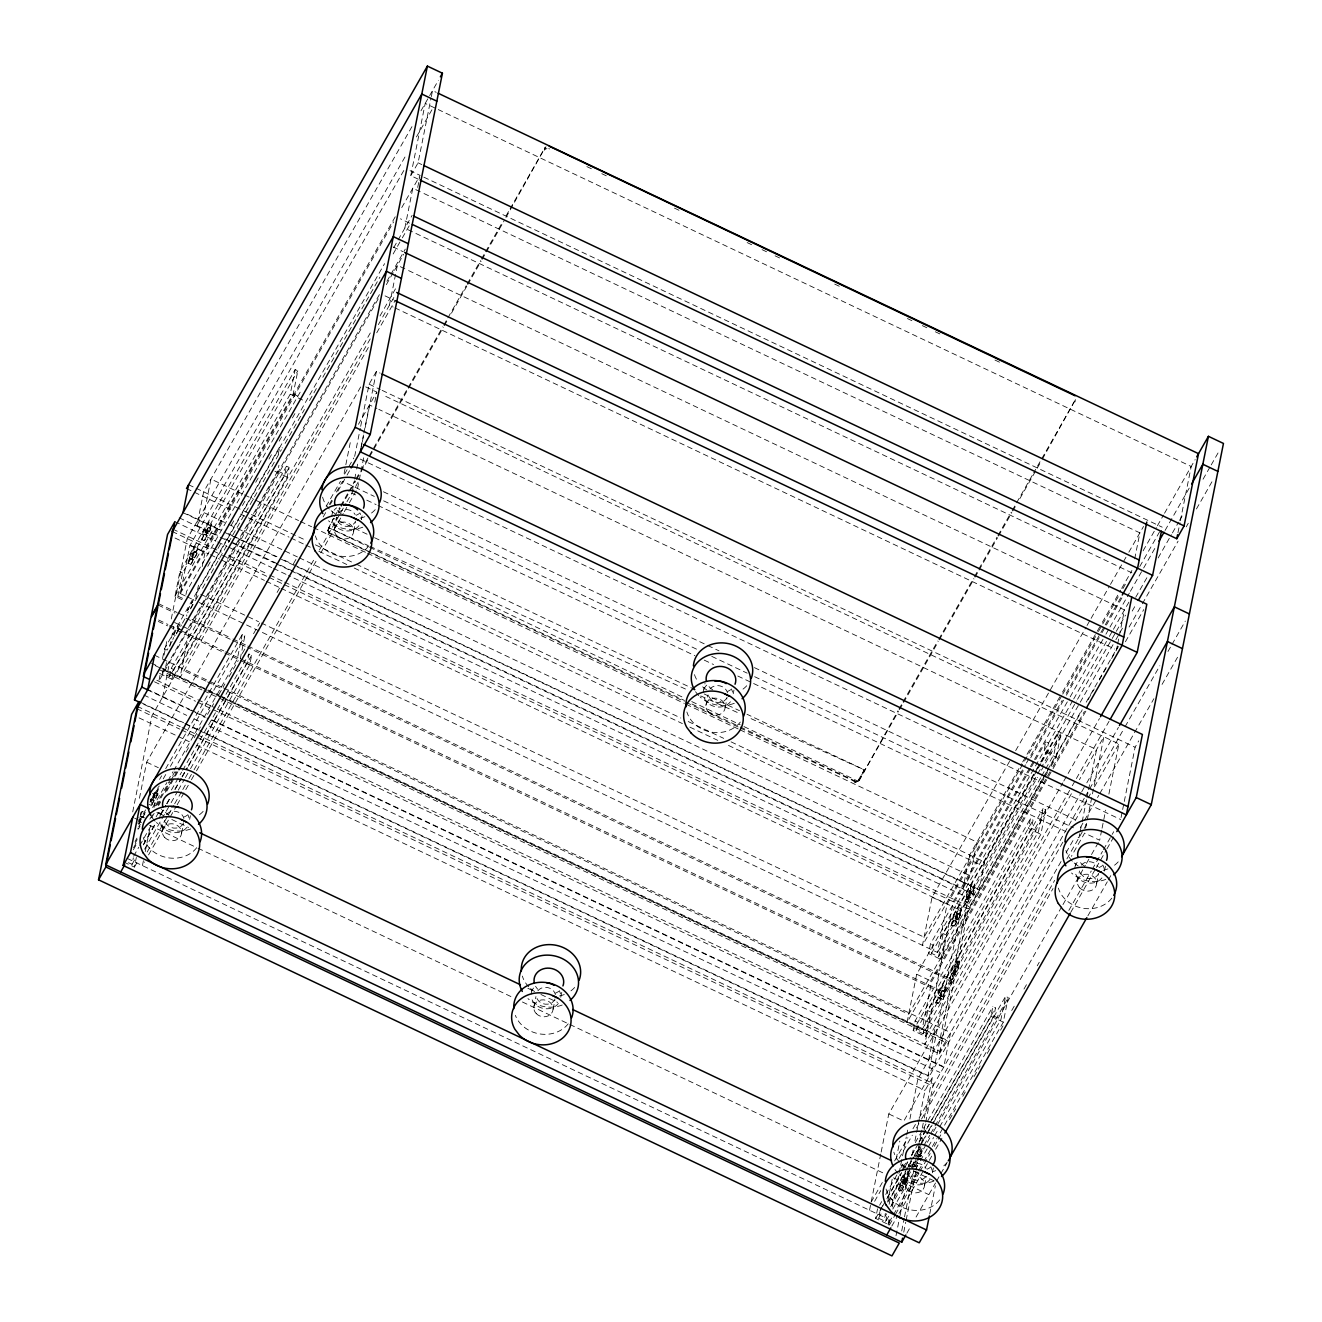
<?xml version="1.0" encoding="UTF-8"?>
<svg xmlns="http://www.w3.org/2000/svg" width="1322" height="1322" viewBox="0 0 1322 1322"><rect width="100%" height="100%" fill="white"/><g stroke="black" fill="none" stroke-linecap="round" stroke-linejoin="round"><path stroke-width="0.75" stroke-dasharray="5 3.75" d="M152.46 793.58C157.88 793.233 153.236 803.412 149.964 798.951M202.828 533.956C201.969 528.139 210.809 527.742 206.91 533.328C202.96 538.153 203.026 531.56 205.389 528.684M918.526 1156.767L915.799 1155.411L915.568 1156.767M950.766 972.843C949.923 967.043 958.764 966.63 954.848 972.215C950.915 977.057 950.981 970.447 953.327 967.572M953.493 974.198L955.988 968.828M178.8 629.735L179.032 628.396L177.346 631.057M191.872 556.595C191.029 550.778 199.87 550.382 195.953 555.984C192.004 560.792 192.087 554.199 194.433 551.324M194.598 557.95L197.094 552.579M902.282 1183.339C901.439 1177.505 910.28 1177.125 906.363 1182.711C902.414 1187.536 902.496 1180.926 904.843 1178.067M905.008 1184.694L907.503 1179.323M939.843 995.218C942.619 999.399 944.619 994.111 945.114 991.583C941.528 986.956 937.496 997.135 942.536 996.854M939.892 995.598L942.388 990.228M955.294 918.526C955.789 914.328 961.805 911.188 959.64 917.121C957.326 923.268 952.881 915.799 957.772 913.155M960.433 914.411L957.938 919.782M367.086 534.187L333.557 518.29L328.319 528.47L328.087 531.196L330.203 533.642L684.267 701.47M206.728 527.065C205.951 521.248 214.627 521.198 210.727 526.602C206.843 531.147 206.893 524.751 209.24 521.975M209.454 528.436L211.884 523.231M917.154 1153.792C916.361 1147.992 925.036 1147.942 921.137 1153.329C917.253 1157.89 917.319 1151.495 919.649 1148.719M919.864 1155.164L922.293 1149.975M957.244 960.995C957.161 963.622 952.865 968.811 955.905 962.697C960.813 956.021 960.433 971.389 954.748 966.068M155.285 792.093C163.68 795.679 148.394 802.239 154.31 793.332M191.773 559.437C191.839 556.083 196.234 551.522 193.078 557.57C188.104 564.378 188.567 548.729 194.284 554.083M192.929 551.274C192.153 545.325 200.961 545.193 196.961 550.778C192.929 555.438 193.194 548.861 195.507 546.036M195.639 552.646L198.168 547.291M208.496 533.758C201.126 533.873 210.71 522.405 210.578 529.891C208.165 536.368 207.785 531.642 210.876 528.453M903.339 1178.001C902.562 1172.052 911.37 1171.936 907.371 1177.522C903.57 1182.149 903.323 1175.704 905.983 1172.878M939.711 998.341L942.305 993.103L939.859 998.275L937.067 997.085L939.578 991.715L937.067 997.085M940.867 990.161C940.091 984.229 948.915 984.097 944.899 989.682C940.884 994.342 941.132 987.765 943.462 984.923M943.594 991.55L946.106 986.179M150.51 801.76L151.468 799.017L150.477 800.058M154.096 800.57C146.725 809.857 158.541 802.537 151.435 799.298M201.803 538.913C204.447 543.226 206.562 537.922 207.058 535.377C203.638 530.816 199.44 540.632 204.464 540.599M201.82 539.343L204.365 533.989M333.557 518.29L327.988 530.436L328.319 528.47L328.087 531.196L328.633 527.676L368.094 545.523M913.816 1161.889L912.18 1165.938L914.874 1167.326M915.502 1166.682L917.418 1161.972L914.874 1166.88L912.213 1165.657M949.741 977.817C952.402 982.13 954.517 976.809 955.013 974.281C951.576 969.704 947.378 979.536 952.418 979.486M949.758 978.23L952.303 972.876M965.143 900.745C967.77 905.107 970.1 899.621 970.348 897.076C966.729 892.681 962.928 902.596 967.803 902.43M965.159 901.174L967.754 895.952M935.976 1002.357C938.455 1000.407 939.347 993.847 936.654 1000.06C934.323 1008.356 946.337 998.209 938.554 997.036M951.344 925.119C950.716 918.922 959.442 919.385 955.261 924.904C950.65 929.019 951.989 922.822 953.955 919.963M328.385 528.949L328.633 527.676L367.731 546.399M740.171 727.959L856.425 782.227L859.102 780.509L897.952 710.806M859.35 779.236L858.606 781.153L864.274 769.85L746.963 714.244M327.988 530.436L328.22 529.296M162.573 658.257L164.473 648.805L279.768 446.654L282.412 447.91M182.039 599.659L174.95 596.305L179.858 571.748L295.153 369.598L297.814 370.854L293.203 393.973L177.892 596.123L183.213 598.635M132.712 811.923L151.898 715.896L371.829 330.285M160.028 675.195L158.822 681.227L380.042 293.501M164.044 655.117L167.25 639.055M171.265 618.977L187.311 538.649L406.218 154.839M159.565 673.361L171.943 679.244L287.238 477.093L289.154 467.459L286.51 466.187L284.874 474.383L169.58 676.534L162.507 673.179L164.044 665.478M177.892 596.123L182.519 573.004L297.814 370.854M139.438 798.273L146.659 762.166L361.765 385.016M166.539 662.619L164.936 670.651L206.083 690.15M169.761 646.557L173.76 626.496M185.361 595.958L180.337 593.578L189.971 545.424L405.077 168.274M162.656 697.041L169.58 662.355M217.419 535.294L196.912 525.578L203.654 491.867L412.828 125.111M128.498 862.688L132.035 864.373L133.357 857.829M169.58 676.534L171.216 668.354L286.51 466.187M185.956 594.553L186.617 591.281L300.887 390.915M196.912 525.578L204.232 512.754L210.958 479.043L242.653 494.064M123.789 862.043L134.414 867.067L136.331 857.449M171.943 679.244L173.86 669.61L289.154 467.459M143.42 860.705L142.446 865.613L144.478 862.043M145.255 851.566L150.46 825.473M154.079 807.412L158.078 787.35M378.208 298.937L189.608 629.619L179.974 677.773L368.574 347.108M195.772 598.701L198.994 582.655M202.2 566.593L205.009 552.546L393.609 221.881M159.598 818.169L161.433 809.031M162.292 831.224L164.44 820.499M181.593 833.191L183.378 824.25M189.641 819.376L190.385 815.724M240.257 658.868L244.884 635.75L242.223 634.494L237.316 659.05L174.058 769.966M278.248 454.206L279.768 446.654M174.95 596.305L290.245 394.154L295.153 369.598M162.507 673.179L277.802 471.029L278.959 465.245M190.533 768.677L249.709 664.916L251.626 655.299L248.982 654.026L247.346 662.223L188.154 765.983M328.087 531.196L328.302 530.105L328.814 532.584L684.466 700.478M331.69 516.456L333.144 509.135M344.117 473.309L350.941 439.201M334.383 529.511L336.879 516.985A9.684 8.411 11.3 0 0 344.678 526.173A9.684 8.411 11.3 0 0 355.668 521.083M354.66 456.437L360.278 428.345M360.675 426.328L369.102 384.19L376.423 371.366L380.141 373.135M418.231 179.181L410.778 175.644L425.205 103.397L436.392 108.701M352.28 491.09L354.279 481.076M354.676 479.076L356.279 471.062M356.676 469.062L357.882 463.047M361.088 447.034L363.484 435.004M363.88 433.005L369.482 404.962L376.935 408.498M361.005 448.522L361.98 443.614L360.146 446.819M362.377 441.614L363.583 435.582M365.186 427.568L376.423 371.366M410.778 175.644L418.083 162.821L430.922 98.605M431.319 96.605L432.525 90.574L436.243 92.342M357.551 488.462L363.996 456.239M374.787 402.169L376.803 392.138L365.103 386.586M417.702 187.443L419.702 177.396M353.668 531.477L355.453 522.537M362.096 515.828L361.369 519.496A14.906 12.939 11.3 0 0 359.815 512.837M544.35 150.278L545.325 147.238L503.517 221.865M544.829 149.634L545.953 146.725M531.097 994.276L532.568 986.956M533.791 1007.314L535.939 996.59M553.092 1009.297L554.876 1000.357M560.776 997.3L561.883 991.814M703.188 692.546L705.006 683.408M705.882 705.601L708.03 694.876M725.167 707.567L726.951 698.627M733.231 693.753L733.958 690.101M740.37 726.984L857.234 782.029L864.274 769.85L747.756 717.168M863.795 772.263L864.274 769.85M869.529 1210.258L880.749 1154.073M881.163 1152.057L888.781 1113.934L1072.274 792.192M1072.654 700.776L916.691 974.248L907.057 1022.418L1051.816 768.611M1009.562 761.356L932.076 897.192L922.459 945.362L1025.426 764.827M917.617 1172.416L888.02 1224.304L875.643 1218.421L877.56 1208.787M913.172 1030.582L915.105 1020.964L1030.4 818.797L1033.044 820.07L1031.408 828.25L916.113 1030.4L923.186 1033.754L1038.481 831.604L1043.108 808.486L1045.768 809.742L1040.86 834.314L925.549 1036.465L913.172 1030.582L1033.044 820.07M1030.482 768.578L930.49 943.891L928.573 953.526L940.95 959.392L1044 778.708M888.714 1216.223L885.657 1221.594L878.585 1218.24L879.89 1211.696M916.113 1030.4L917.749 1022.22L915.105 1020.964M1040.629 777.799L938.587 956.698L931.514 953.344L933.15 945.147L930.49 943.891M127.408 858.49L884.567 1217.38L885.36 1213.365M887.773 1201.334L892.581 1177.241M896.184 1159.179L899.803 1141.117M222.856 698.099L922.095 1029.541L931.713 981.387L1052.015 770.462M199.11 602.485L937.496 952.484L947.114 904.314L1024.6 768.479M885.657 1221.594L887.194 1213.893M889.128 1204.259L890.284 1198.476L905.587 1171.639M923.186 1033.754L927.813 1010.636L1043.108 808.486M938.587 956.698L943.214 933.58L1038.101 767.206M888.02 1224.304L889.541 1216.736M891.805 1205.4L892.928 1199.732L914.659 1161.641M925.549 1036.465L930.457 1011.892L1045.768 809.742M940.95 959.392L945.858 934.836L1036.679 775.617M888.714 1225.031L890.317 1217.033M892.317 1207.036L898.712 1175.027M899.109 1173.011L906.297 1137.003M906.71 1135.003L908.297 1127.005M909.9 1119.007L917.898 1078.983L1080.685 793.564M902.596 1170.367L904.066 1163.046M928.655 1060.128L935.579 1025.459M280.776 565.337L962.912 888.665L969.654 854.954L1021.691 763.719M905.289 1183.405L907.801 1170.895M896.002 1235.723L899.621 1217.562M900.034 1215.546L911.717 1157.031M912.13 1155.015L913.337 1148.967M914.94 1140.903L925.02 1090.452L932.341 1077.628L200.382 730.686M199.672 730.818L927.912 1076.009L944.288 994.012L951.609 981.188L247.594 647.483M240.571 658.852L944.586 992.558L960.962 910.561L968.282 897.737L288.477 575.516M962.912 888.665L970.232 875.842L976.958 842.131L740.27 729.942M901.703 1230.964L904.116 1218.867M904.512 1216.851L914.196 1168.433M914.593 1166.401L916.212 1158.336M916.609 1156.32L921.847 1130.095M922.26 1128.079L923.863 1119.998M924.276 1117.982L932.341 1077.628M951.609 981.188L935.232 1063.185L927.912 1076.009M944.586 992.558L951.906 979.751L968.282 897.737M903.752 1232.17L905.752 1222.156M906.148 1220.156L915.749 1172.135M916.146 1170.135L917.749 1162.137M918.146 1160.138L923.334 1134.127M923.731 1132.128L925.334 1124.13M925.731 1122.13L933.415 1083.709L196.995 734.635M197.375 702.131L939.38 1053.849L968.828 906.462L284.627 582.143M1042.397 459.114L1075.546 399.442L1033.705 472.813M924.59 1185.388L926.375 1176.448M933.382 1167.921L932.291 1173.407A14.906 12.939 11.3 0 0 930.738 1166.731M929.746 1213.927L935.365 1185.834M931.762 1120.031L990.938 1016.271L992.855 1006.637L995.516 1007.893L993.88 1016.089L934.704 1119.85M1030.4 818.797L1028.466 828.431L1040.86 834.314M1040.695 761.918L1046.809 751.193L1048.445 742.997L1045.785 741.741L1043.868 751.375L1056.245 757.242L1049.106 769.768M939.727 1126.774L1000.952 1019.444L1005.579 996.325L1008.223 997.581L1003.315 1022.137L938.025 1136.639M1045.719 768.859L1053.882 754.548L1058.509 731.43L1039.125 765.421M1056.245 757.242L1061.153 732.685L1041.769 766.677M1079.76 833.736L1078.95 837.751L1075.232 835.983M1080.157 831.736L1081.76 823.722M1082.156 821.722L1086.552 799.678M1086.965 797.678L1088.155 791.663M1088.551 789.664L1096.566 749.607L378.803 409.374M1116.479 649.912L1117.288 645.913M1117.685 643.913L1118.891 637.915M1119.288 635.915L1124.477 609.938L406.713 269.705M1134.689 558.859L1139.878 532.865L422.115 192.648M1074.687 868.653L1076.141 861.333M1085.61 828.2L1103.887 736.784L1079.413 779.683M1077.38 881.691L1079.529 870.967M1101.672 830.199L1099.673 840.23L1084.635 833.108L1071.382 856.342M1102.069 828.2L1105.688 810.138M1108.894 794.076L1118.908 743.906L382.389 394.782M1096.665 883.674L1098.45 874.734M1105.456 866.191L1104.366 871.677A14.906 12.939 11.3 0 0 1102.812 865.018M1121.073 817.525L1122.262 811.51M1122.675 809.494L1123.865 803.479M1124.278 801.463L1135.102 747.277L1138.754 740.865M1177.968 532.716L1179.984 522.686M1180.381 520.67L1191.205 466.484L438.26 109.577M856.639 781.186C855.83 782.574 853.698 781.517 854.029 780.872L856.425 782.227L858.837 779.947M329.426 533.179L328.583 530.882L330.203 533.642L330.401 532.65L329.426 533.179L329.029 531.576L328.814 532.584L328.302 530.105M858.408 780.823L854.69 782.145L854.888 781.17M855.565 782.277L855.764 781.269M942.487 996.491L945.114 991.583M138.81 823.92L141.355 818.979L140.81 821.078M204.447 540.136L207.009 535.245M967.803 901.984L970.348 897.076M952.402 979.04L954.963 974.132M176.784 632.395L176.702 633.668M155.203 792.969L152.757 797.463M920.988 1156.634C922.492 1153.726 916.774 1153.065 916.972 1156.486M186.733 614.895L186.766 616.135M172.802 639.501L173.628 637.518M138.149 827.985C136.48 832.794 144.048 821.689 137.67 823.044M139.504 819.59C137.455 825.87 143.834 813.013 140.496 817.558M190.583 608.17L192.814 604.253L192.268 606.352M140.347 814.848C140 809.841 147.585 810.683 144.362 814.996M914.444 1162.22L912.23 1166.07M1075.067 401.855L1075.364 399.591M917.765 1156.733L918.625 1153.924M140.496 821.788L138.843 824.333M138.744 826.614L140.33 824.3M919.963 1157.047L921.285 1155.18M187.658 612.846L188.335 611.689M420.991 110.8L438.342 80.378M416.43 136.943L432.757 108.321M180.337 593.578L395.443 216.444M401.756 207.571L420.115 175.396L410.084 170.654M207.752 566.394L210.809 561.024M217.948 548.514L222.03 541.359M231.218 525.247L235.299 518.092M242.438 505.566L245.495 500.212M255.708 482.315L258.765 476.945M268.961 459.065L272.035 453.694M279.173 441.168L283.255 434.013M292.426 417.917L296.508 410.762M197.011 592.52L384.586 263.64M393.774 247.545L412.117 215.37M172.224 641.12L167.117 650.06L164.473 648.805M176.305 633.965L181.411 625.009M182.419 623.224L185.493 617.853M190.583 608.913L194.665 601.758M195.689 599.973L198.746 594.603M202.514 588.207L281.388 449.695M285.089 443.415L304.457 409.456M309.563 400.516L317.71 386.222M322.816 377.282L379.893 277.19M393.146 253.956L401.31 239.646M402.334 237.861L410.481 223.567L400.467 218.808M386.916 281.289L389.99 275.934M390.998 274.133L405.292 249.098M386.355 284.643L393.493 272.117M394.518 270.332L403.689 254.254M379.992 315.975L396.319 287.353M370.21 338.911L181.61 669.593L205.852 681.078M378.373 324.617L394.898 295.649M376.737 332.797L395.08 300.623M358.444 424.312L376.803 392.138M159.582 779.402L161.631 775.816M165.713 768.66L242.223 634.494M138.777 821.805L145.916 809.279M149.997 802.124L159.169 786.012M163.25 778.856L166.324 773.502M170.406 766.347L244.884 635.75M152.641 807.544L166.919 782.492M167.944 780.707L173.033 771.751M135.042 841.519L136.992 838.098M155.352 805.891L174.785 771.817M186.038 752.086L190.137 744.914M194.218 737.742L200.366 726.984M207.521 714.425L213.652 703.668M218.774 694.694L224.905 683.937M229.003 676.765L238.208 660.62M242.306 653.448L246.388 646.276M253.56 633.717L259.69 622.959M277.075 592.471L281.173 585.299M293.451 563.783L297.533 556.612M326.17 506.392L340.498 481.274M344.596 474.102L353.8 457.957M135.174 843.122L137.207 839.553M156.591 805.561L169.86 782.31M170.885 780.509L175.975 771.569M133.522 847.766L137.604 840.61M149.832 819.161L152.889 813.807M157.996 804.867L160.028 801.281M165.134 792.357L173.281 778.047M174.306 776.262L177.363 770.908M329.261 504.574L332.318 499.204M336.399 492.065L342.514 481.34L374.324 496.411M133.406 849.716L137.075 843.254M151.666 817.674L154.74 812.286M158.557 805.61L160.606 802.024M166.737 791.267L178.272 771.04M323.196 516.935L326.27 511.548M330.351 504.376L332.4 500.79M337.837 491.255L346.017 476.912M347.042 475.11L350.809 468.517M133.671 856.177L138.777 847.237M139.802 845.452L152.047 823.986M156.128 816.831L159.185 811.46M171.43 789.994L181.626 772.098M182.651 770.313L248.982 654.026M132.035 864.373L136.116 857.218M143.272 844.692L155.517 823.226M160.606 814.286L165.713 805.329M166.737 803.545L170.819 796.389M174.901 789.234L181.015 778.509M182.039 776.708L187.146 767.768M143.47 844.923L155.715 823.457M160.821 814.501L165.928 805.561M166.936 803.776L171.017 796.621M175.099 789.465L181.23 778.724M182.254 776.939L187.344 767.999M188.368 766.198L251.626 655.299M134.414 867.067L138.496 859.911M144.61 849.187L170.125 804.454M171.133 802.669L177.264 791.944M178.288 790.143L184.402 779.418M185.427 777.633L189.509 770.478M334.582 516.505L339.688 507.549M340.712 505.764L347.851 493.238M348.876 491.453L354.99 480.712M356.015 478.928L360.096 471.772M361.121 469.971L368.26 457.445M369.284 455.66L407.044 389.445M408.068 387.66L442.771 326.815M443.795 325.03L446.853 319.66M447.877 317.875L466.236 285.668M467.261 283.866L480.53 260.616M481.555 258.815L484.612 253.46M485.637 251.659L501.963 223.038M506.045 215.883L509.102 210.512M510.127 208.711L544.829 147.882M338.184 511.746L340.233 508.177M341.241 506.376L349.405 492.065M350.429 490.28L355.535 481.324M356.56 479.539L368.805 458.073M369.83 456.272L372.887 450.918M373.911 449.116L407.589 390.073M408.614 388.288L443.316 327.443M444.324 325.658L447.398 320.288M451.48 313.132L466.782 286.279M467.806 284.494L481.076 261.227M482.084 259.442L502.509 223.649M147.139 852.062L167.53 816.318M168.555 814.534L173.645 805.594M174.669 803.809L181.808 791.283M182.816 789.498L187.922 780.558M188.93 778.774L193.012 771.635M194.037 769.834L315.347 557.14M319.428 549.985L339.82 514.241M340.845 512.457L345.934 503.517M346.959 501.732L359.187 480.283M148.56 854.888L176.09 806.635M177.115 804.834L190.368 781.599M191.376 779.815L195.458 772.659M196.482 770.875L316.768 559.966M320.849 552.811L343.274 513.481M344.298 511.697L348.38 504.558M349.388 502.757L356.527 490.247M898.977 709.022L902.034 703.651M903.058 701.85L937.761 641.021M938.785 639.22L973.488 578.392M974.496 576.59L996.953 537.228M997.978 535.443L1011.247 512.176M1012.272 510.391L1032.68 474.598M859.102 780.509L898.497 711.418M899.522 709.633L902.579 704.262M903.604 702.478L938.306 641.633M939.314 639.848L974.017 579.003M975.041 577.218L978.098 571.848M979.123 570.063L997.499 537.839M998.523 536.054L1011.793 512.787M1012.801 511.003L1015.874 505.632M1019.956 498.477L1041.389 460.899M1015.676 750.632L1086.023 627.289M1087.031 625.504L1090.105 620.134M1091.113 618.349L1109.472 586.175M1110.48 584.39L1127.815 554.001M1128.839 552.216L1143.53 526.453M1022.716 761.918L1061.483 693.934M1062.508 692.15L1096.169 633.106M1097.194 631.321L1101.276 624.166M1102.3 622.381L1120.659 590.174M1121.684 588.389L1131.896 570.493M1143.117 550.811L1156.37 527.561M1157.394 525.776L1163.525 515.035M1164.533 513.25L1195.154 459.577M1061.715 695.868L924.095 937.166L260.401 622.563M1062.739 694.083L1097.409 633.304M1098.417 631.519L1118.809 595.776M1122.89 588.62L1126.972 581.465M1026.434 763.042L1062.128 700.478M1066.193 693.323L1121.254 596.8M1030.714 757.754L1065.383 696.975M1066.391 695.19L1101.061 634.411M1102.069 632.627L1122.461 596.883M1139.795 566.494L1160.187 530.75M1029.375 768.396L953.311 901.753L924.822 1044.314L1071.283 787.515M1030.4 766.595L1033.457 761.241M1034.482 759.439L1069.168 698.611M1070.192 696.826L1104.878 635.998M1105.903 634.213L1108.96 628.842M1109.984 627.058L1129.368 593.066M1130.393 591.281L1142.638 569.815M1143.646 568.014L1154.883 548.333M1165.079 530.452L1189.569 487.504M1031.507 766.793L1034.564 761.422M1035.589 759.638L1045.785 741.741M1073.679 698.991L1108.348 638.212M1109.356 636.427L1112.413 631.073M1113.438 629.289L1129.038 601.923M931.514 953.344L1035.589 770.875M1036.613 769.073L1039.67 763.719M1040.811 763.686L982.543 865.86L725.266 743.906M1041.835 761.902L1076.521 701.073M1077.546 699.272L1115.289 633.089M1116.313 631.288L1125.501 615.193M1135.697 597.296L1146.934 577.631M1158.155 557.95L1171.408 534.683M1172.432 532.898L1178.563 522.157M1179.571 520.372L1183.653 513.217M1203.053 479.225L1210.192 466.699M1211.216 464.914L1219.38 450.604M1037.687 773.833L1040.761 768.462M937.496 952.484L1037.406 777.319M1041.472 770.164L1044.545 764.81M1045.553 763.009L1079.198 704.031M1080.223 702.246L1114.876 641.467M1115.9 639.683L1118.957 634.329M1119.982 632.527L1124.047 625.389M1132.21 611.078L1136.292 603.939M1041.637 776.014L1044.711 770.643M1042.364 779.104L968.348 908.875L284.131 584.555M1043.389 777.303L1046.446 771.932M1047.47 770.148L1082.156 709.319M1086.238 702.164L1117.883 646.706M1129.104 627.025L1141.349 605.559M1142.357 603.774L1178.084 541.161M1186.247 526.85L1188.28 523.264M1196.443 508.953L1212.77 480.332M1045.305 774.709L908.693 1014.238L228.227 691.687M1046.313 772.924L1082.007 710.36M1088.122 699.635L1094.236 688.911M1099.326 679.987L1107.489 665.677M1111.571 658.538L1118.709 646.012M1045.024 776.923L1048.082 771.552M1052.841 766.81L1084.437 711.401M1053.039 768.677L1086.684 709.699M1125.419 641.765L1143.761 609.591M922.095 1029.541L1062.789 782.888M1063.797 781.087L1099.474 718.54M1072.307 785.714L1075.364 780.36M1076.389 778.559L1109.042 721.316M1081.71 791.779L1085.792 784.624M1086.816 782.822L1118.445 727.364M1084.288 798.224L939.859 1051.436L212.776 706.791M1085.312 796.422L1124.08 728.439M1125.105 726.654L1159.791 665.825M1167.954 651.515L1171.011 646.144M1172.036 644.359L1185.305 621.109M939.38 1053.849L947.461 1040.464L220.361 695.818M1062.838 842.213L903.818 1121.056L888.781 1113.934M1075.083 820.764L1090.369 793.96M1094.451 786.805L1118.908 743.906M1061.037 861.514L932.935 1086.122L196.515 737.048M1066.127 852.574L1074.29 838.264M1080.421 827.522L1083.478 822.168M1084.503 820.367L1098.78 795.332M1099.805 793.531L1133.483 734.503M1134.491 732.702L1153.891 698.71M1162.055 684.399L1178.381 655.778M871.165 1202.062L882.369 1182.413M894.614 1160.964L907.867 1137.713M912.957 1128.79L918.063 1119.85M919.071 1118.065L1054.659 880.336M1066.904 858.887L1083.214 830.282M1084.222 828.497L1086.271 824.928L1082.536 823.16M874.619 1201.318L880.733 1190.593M899.092 1158.419L912.345 1135.185M916.427 1128.03L920.492 1120.891M921.517 1119.09L1053.023 888.516M879.609 1205.218L881.642 1201.632M885.723 1194.477L896.944 1174.812M901.026 1167.64L903.075 1164.071M915.32 1142.605L922.459 1130.079M923.483 1128.294L992.855 1006.637M880.221 1210.06L883.278 1204.689M887.359 1197.534L901.637 1172.482M902.662 1170.697L907.768 1161.757M911.849 1154.602L914.907 1149.231M918.988 1142.076L929.201 1124.179M930.209 1122.395L995.516 1007.893M875.643 1218.421L881.757 1207.697M882.782 1205.912L885.839 1200.541M886.864 1198.74L901.141 1173.705M905.223 1166.549L910.329 1157.609M911.354 1155.808L918.493 1143.299M919.517 1141.497L925.631 1130.773M926.656 1128.971L930.738 1121.816M878.585 1218.24L882.666 1211.084M887.773 1202.144L907.156 1168.152M908.164 1166.368L913.271 1157.411M914.295 1155.626L921.434 1143.1M922.459 1141.316L927.565 1132.376M928.573 1130.574L933.679 1121.634M906.595 1169.854L911.701 1160.914M912.725 1159.113L919.864 1146.604M920.889 1144.802L925.995 1135.862M927.003 1134.078L932.109 1125.121M933.134 1123.336L1005.579 996.325M915.386 1160.369L929.663 1135.334M930.688 1133.549L1008.223 997.581M884.567 1217.38L886.599 1213.811M890.681 1206.656L918.212 1158.403M919.22 1156.618L926.358 1144.092M927.383 1142.307L932.473 1133.367M933.497 1131.582L1061.946 906.363M1062.971 904.578L1085.395 865.266M1086.42 863.464L1090.485 856.326M1091.509 854.541L1098.648 842.015M892.796 1209.068L914.229 1171.507M915.254 1169.722L919.335 1162.55M920.343 1160.766L927.499 1148.24M928.507 1146.455L933.613 1137.515M934.637 1135.73L938.719 1128.575M918.625 1170.631L922.706 1163.476M923.731 1161.691L937.001 1138.424M889.376 1225.064L894.465 1216.124M895.49 1214.34L918.939 1173.209M919.963 1171.424L930.159 1153.544M934.241 1146.389L937.298 1141.035M938.323 1139.25L942.388 1132.095M949.527 1119.585L955.657 1108.861M962.796 1096.335L966.861 1089.179M974 1076.67L980.131 1065.945M987.253 1053.436L991.335 1046.28M1000.523 1030.185L1003.58 1024.831M1011.727 1010.52L1014.8 1005.15M1023.972 989.071L1028.053 981.916M1037.225 965.82L1039.257 962.251M1068.837 910.395L1091.261 871.066M1092.286 869.281L1102.482 851.401M1103.506 849.616L1113.702 831.736M891.821 1226.105L897.968 1215.315M898.943 1213.579L931.713 1156.139M935.662 1149.215L941.942 1138.209M1070.787 912.296L1095.756 868.537M1096.351 867.48L1105.952 850.657M1106.96 848.856L1114.099 836.347M906.859 1233.195L910.957 1226.023M916.063 1217.066L935.497 1182.992M936.521 1181.207L946.75 1163.277M1087.874 915.832L1107.307 881.774M1108.315 879.973L1111.389 874.602M143.685 816.318L142.71 817.558L140.049 816.302M174.322 636.229L175.215 635.204M140.413 815.988L142.578 810.931M856.425 782.227L857.466 780.938L742.006 725.646M966.399 895.787C968.448 893.887 969.67 887.211 966.729 893.887C965.043 901.786 976.446 891.325 968.729 890.516M972.43 883.873C967.39 887.112 973.075 893.606 974.711 887.095C975.653 881.443 970.712 885.228 970.282 888.946M975.239 885.062L972.794 890.268M177.726 628.396C184.981 617.159 172.637 628.115 180.238 629.718M971.422 889.078C966.283 892.383 971.951 899.076 973.67 892.383C974.529 886.368 969.753 890.863 969.043 894.383M974.215 890.284L971.687 895.655M956.484 913.172C958.516 911.321 959.805 904.562 956.88 911.122C954.963 919.17 966.597 908.809 958.863 907.867M953.79 971.389C955.839 969.538 957.111 962.796 954.187 969.34C952.286 977.388 963.903 967.026 956.17 966.085M189.261 558.132L191.64 552.827M954.831 914.708C949.692 918.013 955.376 924.706 957.078 918.013C957.954 911.998 953.179 916.477 952.451 920.013M899.671 1184.859C901.72 1183.008 903.009 1176.249 900.084 1182.81C898.167 1190.858 909.8 1180.496 902.05 1179.554M956.599 921.236L954.137 926.557M208.033 529.94L205.554 535.311M155.186 794.935L152.625 800.207M971.389 891.772L968.894 897.142M545.457 149.122L547.011 148.56M156.508 793.332C162.242 779.732 157.202 796.918 153.864 792.076M959.838 962.135L957.392 967.324M205.687 532.551L208.215 527.197M157.996 793.464L155.418 798.719M145.238 812.187L142.71 817.558M961.507 909.123L958.979 914.494M958.814 967.34L956.302 972.711M908.578 1174.019L906.049 1179.389M957.64 915.915L955.112 921.269M904.711 1180.81L902.182 1186.181M190.616 558.132C185.923 560.33 189.79 568.229 192.252 562.395C194.83 556.347 188.765 559.024 188.021 563.469M193.26 559.388L190.682 564.725M941.214 998.292L938.62 1003.613M901.026 1184.876C896.333 1187.057 900.199 1194.956 902.678 1189.139C905.256 1183.074 899.175 1185.768 898.448 1190.197M903.67 1186.131L901.092 1191.453M548.746 148.642L549.605 148.94M369.978 546.366L687.605 689.985M700.759 695.934L738.354 712.922M586.869 166.605L592.471 169.266M601.791 173.678L607.376 176.322M674.468 208.132L680.053 210.776M747.128 242.57L752.73 245.231M762.05 249.643L767.636 252.287M775.089 255.824L780.674 258.468M834.727 284.098L840.313 286.742M907.388 318.536L912.99 321.196M922.31 325.609L927.895 328.253M935.348 331.789L940.933 334.433M994.97 360.063L1000.572 362.707M418.083 162.821L421.817 164.589M423.833 177.165L1162.22 527.181M420.247 191.756L412.795 188.22L404.813 228.194L1131.88 572.839M393.014 246.917L403.045 251.676M404.846 268.829L397.393 265.292L389.412 305.266L393.13 307.035M385.066 295.88L393.411 299.83M394.997 307.91L1114.628 649.019M369.102 384.19L380.29 389.494M382.141 390.37L1135.102 747.277M293.203 393.973L300.276 397.327M1046.809 751.193L1053.882 754.548M290.245 394.154L302.639 400.021M360.262 459.081L1120.659 819.524M383.43 491.767L705.948 644.64M707.815 645.533L719.003 650.837M754.416 667.627L1075.083 819.623M383.644 500.84L696.859 649.3M711.765 656.373L747.194 673.162M754.647 676.699L1073.447 827.803M351.867 493.106L355.601 494.874M366.789 500.162L376.109 504.591M377.976 505.467L694.909 655.695M704.229 660.124L713.55 664.536M737.792 676.021L1065.896 831.555M277.802 471.029L284.874 474.383M1031.408 828.25L1038.481 831.604M274.86 471.21L287.238 477.093M374.539 537.707L696.677 690.415M704.13 693.951L739.51 710.707M691.918 704.015L738.502 726.109M686.118 702.346L738.304 727.083M244.52 494.94L253.824 499.352M255.691 500.245L298.557 520.554M300.425 521.446L311.612 526.751M313.479 527.627L365.649 552.365M367.516 553.24L684.35 703.436M686.217 704.312L738.403 729.05M188.616 484.728L194.202 487.388M196.069 488.264L306.159 540.45M315.396 544.829L354.544 563.387M356.411 564.263L680.797 718.028M688.233 721.548L723.679 738.354M731.099 741.873L984.692 862.076L979.106 890.02L279.983 558.628M186.468 488.512L233.069 510.606M240.538 514.126L289.006 537.112M290.873 537.988L303.911 544.185M305.779 545.061L311.381 547.721M318.833 551.257L346.794 564.511M354.246 568.047L682.383 723.58M689.836 727.117L717.796 740.37M204.232 512.754L226.591 523.347M228.458 524.239L235.911 527.775M237.778 528.651L297.417 556.926M299.284 557.801L970.232 875.842M187.443 514.275L220.989 530.188M228.458 533.724L232.176 535.493M234.044 536.368L276.926 556.694M284.379 560.231L291.848 563.767M293.699 564.643L977.916 888.979M183.031 512.672L222.179 531.229M224.046 532.105L278.116 557.735M224.872 538.831L278.925 564.444M179.214 517.811L218.361 536.368M220.229 537.244L229.549 541.656M231.416 542.549L274.298 562.875M276.166 563.75L289.204 569.947M291.071 570.823L975.289 895.143M204.365 534.402L207.025 535.658M967.721 896.233L970.365 897.506M174.868 521.661L215.833 541.078M217.7 541.954L227.02 546.383M228.871 547.258L271.721 567.568M273.571 568.443L286.61 574.624M172.752 529.114L221.237 552.1M228.689 555.637L267.837 574.194M269.705 575.07L282.759 581.25M172.273 531.527L211.421 550.084M213.288 550.977L220.757 554.496M222.608 555.389L267.358 576.59M269.225 577.483L282.28 583.663M175 538.004L208.529 553.901M210.38 554.777L219.7 559.189M221.567 560.082L264.4 580.391M266.267 581.267L279.306 587.447M281.156 588.34L960.962 910.561M189.971 545.424L205.009 552.546M932.076 897.192L947.114 904.314M194.483 551.753L197.127 553.009M957.822 913.585L960.466 914.857M191.905 556.265L194.565 557.52M955.244 918.096L957.905 919.352M190.599 558.562L193.26 559.817M953.939 920.393L956.599 921.649M188.038 563.04L190.699 564.296M951.377 924.888L954.038 926.144M179.858 571.748L182.519 573.004M943.214 933.58L945.858 934.836M200.746 594.289L258.534 621.687M187.03 596.751L195.375 600.717M952.319 973.306L954.963 974.562M158.475 603.658L177.098 612.483M178.966 613.358L184.551 616.019M192.004 619.539L231.119 638.08M232.986 638.972L246.024 645.153M247.875 646.028L951.906 979.751M158.194 605.096L174.95 613.044M186.121 618.349L230.821 639.534M232.689 640.41L245.727 646.59M174.57 622.48L181.246 625.653M182.915 626.446L189.608 629.619M916.691 974.248L931.713 981.387M179.081 628.826L181.725 630.082M942.421 990.657L945.081 991.913M158.623 620.001L167.927 624.43M169.794 625.306L179.098 629.718M180.965 630.594L223.798 650.903M225.665 651.796L238.704 657.976M993.88 1016.089L1000.952 1019.444M158.326 621.456L167.646 625.868M169.497 626.744L238.406 659.414M240.274 660.306L944.288 994.012M244.405 662.405L249.709 664.916M990.938 1016.271L1003.315 1022.137M938.537 997.449L941.198 998.705M935.976 1001.944L938.637 1003.2M927.813 1010.636L930.457 1011.892M154.542 655.233L221.666 687.043M223.534 687.936L950.617 1032.581L943.693 1067.251L206.992 717.995M207.719 681.954L220.774 688.151M171.216 668.354L173.86 669.61M151.386 663.115L158.838 666.652M160.706 667.544L218.494 694.942M155.153 665.594L947.51 1041.174M207.951 691.026L220.989 697.223M159.086 669.61L201.969 689.935M203.836 690.811L945.841 1042.529M156.839 680.285L195.987 698.842M197.854 699.718L210.909 705.898M154.492 681.805L195.507 701.238M146.428 688.861L189.31 709.187M191.178 710.079L204.216 716.26M211.685 719.796L942.503 1066.21M147.618 689.919L205.406 717.301M143.801 695.042L186.683 715.367M194.136 718.904L201.588 722.44M209.041 725.976L939.876 1072.39M140.776 702.428L183.626 722.737M185.477 723.613L198.515 729.794M143.801 704.329L182.915 722.87M184.783 723.762L197.821 729.942M137.339 706.361L180.222 726.687M182.089 727.563L195.144 733.76M136.86 708.774L179.742 729.1M181.61 729.975L194.648 736.156M139.058 717.896L176.305 735.561M178.173 736.437L189.343 741.741M196.796 745.261L925.02 1090.452M146.659 762.166L158.359 767.702M151.468 799.017L154.129 800.289M914.791 1161.146L917.435 1162.402M148.874 804.239L151.534 805.495M156.872 812.435L162.474 815.079M171.794 819.491L188.567 827.456M527.875 988.294L533.477 990.938M540.929 994.474L557.702 1002.423M900.745 1165.029L904.479 1166.797M913.799 1171.209L934.307 1180.943M141.504 816.219L144.164 817.492M141.537 816.666L144.197 817.921M904.892 1178.497L907.536 1179.753M138.711 817.723L141.355 818.979M134.646 818.186L142.098 821.722M149.568 825.259L196.168 847.352M198.036 848.228L513.101 997.581M522.421 1001.993L884.104 1173.44M893.441 1177.852L928.854 1194.642M138.975 821.16L141.619 822.416M902.315 1182.992L904.975 1184.248M901.009 1185.289L903.67 1186.545M898.448 1189.783L901.108 1191.039M890.284 1198.476L892.928 1199.732M369.598 547.291L684.284 697.999M691.737 701.569L740.155 724.753M854.029 780.872L854.69 782.145M727.166 697.19A9.684 8.411 11.3 0 1 717.433 702.478A9.684 8.411 11.3 0 1 708.575 695.289M709.98 689.026A9.684 8.411 11.3 0 1 719.862 685.854A9.684 8.411 11.3 0 1 727.48 692.844M730.422 701.817A14.906 12.939 11.3 0 1 715.202 706.692A14.906 12.939 11.3 0 1 703.486 695.95M703.948 689.274A14.906 12.939 11.3 0 1 708.162 683.887M731.314 688.927A14.906 12.939 11.3 0 1 732.57 692.199M746.715 685.754A29.828 25.878 11.3 0 1 742.782 689.291M706.675 689.836A29.828 25.878 11.3 0 1 702.131 686.382M696.463 679.211A29.828 25.878 11.3 0 1 693.951 672.683M740.303 722.076A29.828 25.878 11.3 0 1 710.823 732.024A29.828 25.878 11.3 0 1 686.878 711.996M730.818 689.621A14.906 12.939 11.3 0 1 727.629 691.373M712.756 689.886A14.906 12.939 11.3 0 1 707.667 684.581M734.288 703.304A29.828 25.878 11.3 0 1 700.032 696.876M698.71 695.587A29.828 25.878 11.3 0 1 695.289 691.257M555.091 998.903A9.684 8.411 11.3 0 1 545.342 1004.191A9.684 8.411 11.3 0 1 536.484 997.003M537.889 990.756A9.684 8.411 11.3 0 1 547.787 987.584A9.684 8.411 11.3 0 1 555.405 994.574M558.33 1003.53A14.906 12.939 11.3 0 1 543.111 1008.405A14.906 12.939 11.3 0 1 531.394 997.664M531.874 990.988A14.906 12.939 11.3 0 1 533.559 988.03M559.239 990.641A14.906 12.939 11.3 0 1 560.495 993.913M574.64 987.468A29.828 25.878 11.3 0 1 570.707 991.021M564.312 994.508A29.828 25.878 11.3 0 1 558.875 996.094M534.6 991.55A29.828 25.878 11.3 0 1 530.056 988.096M528.717 986.79A29.828 25.878 11.3 0 1 522.322 976.066M568.212 1023.806A29.828 25.878 11.3 0 1 539.69 1033.92A29.828 25.878 11.3 0 1 515.365 1015.379M558.727 991.335A14.906 12.939 11.3 0 1 555.537 993.086M537.74 989.22A14.906 12.939 11.3 0 1 535.575 986.295M562.214 1005.017A29.828 25.878 11.3 0 1 527.957 998.606M1098.681 873.28A9.684 8.411 11.3 0 1 1088.931 878.568A9.684 8.411 11.3 0 1 1080.074 871.38M1081.479 865.133A9.684 8.411 11.3 0 1 1090.121 861.762A9.684 8.411 11.3 0 1 1098.169 866.819M1101.92 877.907A14.906 12.939 11.3 0 1 1086.701 882.782A14.906 12.939 11.3 0 1 1074.984 872.041M1075.447 865.365A14.906 12.939 11.3 0 1 1077.133 862.407M1118.214 861.845A29.828 25.878 11.3 0 1 1114.281 865.398M1107.902 868.885A29.828 25.878 11.3 0 1 1102.465 870.471M1078.174 865.927A29.828 25.878 11.3 0 1 1073.629 862.473M1072.307 861.167A29.828 25.878 11.3 0 1 1065.896 850.443M1111.802 898.183A29.828 25.878 11.3 0 1 1082.321 908.131A29.828 25.878 11.3 0 1 1058.377 888.103M1102.317 865.712A14.906 12.939 11.3 0 1 1099.127 867.463M1084.271 865.976A14.906 12.939 11.3 0 1 1079.165 860.672M1105.787 879.394A29.828 25.878 11.3 0 1 1071.531 872.983M338.465 512.936A9.684 8.411 11.3 0 1 347.108 509.565A9.684 8.411 11.3 0 1 355.172 514.622M358.923 525.726A14.906 12.939 11.3 0 1 343.703 530.601A14.906 12.939 11.3 0 1 331.987 519.843M334.135 510.226A14.906 12.939 11.3 0 1 336.664 507.797M375.217 509.648A29.828 25.878 11.3 0 1 371.284 513.2M364.889 516.704A29.828 25.878 11.3 0 1 359.452 518.274M335.177 513.729A29.828 25.878 11.3 0 1 330.632 510.275M329.31 508.987A29.828 25.878 11.3 0 1 322.452 496.576M368.805 545.986A29.828 25.878 11.3 0 1 339.308 555.934A29.828 25.878 11.3 0 1 315.38 535.906M359.32 513.531A14.906 12.939 11.3 0 1 356.114 515.266M341.258 513.795A14.906 12.939 11.3 0 1 336.152 508.491M362.79 527.197A29.828 25.878 11.3 0 1 328.534 520.785M183.593 822.813A9.684 8.411 11.3 0 1 173.843 828.101A9.684 8.411 11.3 0 1 164.986 820.912M166.39 814.649A9.684 8.411 11.3 0 1 176.289 811.477A9.684 8.411 11.3 0 1 183.89 818.467M186.832 827.44A14.906 12.939 11.3 0 1 171.612 832.315A14.906 12.939 11.3 0 1 159.896 821.573M160.375 814.897A14.906 12.939 11.3 0 1 164.572 809.51M187.741 814.55A14.906 12.939 11.3 0 1 188.98 817.822M203.142 811.378A29.828 25.878 11.3 0 1 199.192 814.914M163.085 815.459A29.828 25.878 11.3 0 1 158.557 812.005M152.889 804.85A29.828 25.878 11.3 0 1 150.377 798.306M196.714 847.699A29.828 25.878 11.3 0 1 167.233 857.648A29.828 25.878 11.3 0 1 143.288 837.619M187.228 815.244A14.906 12.939 11.3 0 1 184.039 816.996M169.183 815.509A14.906 12.939 11.3 0 1 164.077 810.204M190.715 828.927A29.828 25.878 11.3 0 1 156.459 822.499M155.12 821.21A29.828 25.878 11.3 0 1 151.7 816.88M925.499 1176.927A9.684 8.411 11.3 0 1 915.601 1180.083A9.684 8.411 11.3 0 1 907.983 1173.093M909.387 1166.847A9.684 8.411 11.3 0 1 918.03 1163.476A9.684 8.411 11.3 0 1 926.078 1168.532M929.829 1179.637A14.906 12.939 11.3 0 1 914.609 1184.512A14.906 12.939 11.3 0 1 902.893 1173.754M903.372 1167.095A14.906 12.939 11.3 0 1 907.57 1161.707M947.246 1162.236A29.828 25.878 11.3 0 1 942.206 1167.111M935.811 1170.614A29.828 25.878 11.3 0 1 932.241 1171.755M918.807 1172.366A29.828 25.878 11.3 0 1 914.956 1171.54M906.099 1167.64A29.828 25.878 11.3 0 1 893.821 1152.156M939.727 1199.897A29.828 25.878 11.3 0 1 909.288 1209.647A29.828 25.878 11.3 0 1 885.856 1188.148M930.242 1167.425A14.906 12.939 11.3 0 1 927.036 1169.177M912.18 1167.706A14.906 12.939 11.3 0 1 907.074 1162.402M933.712 1181.108A29.828 25.878 11.3 0 1 899.456 1174.696M898.117 1173.391A29.828 25.878 11.3 0 1 894.697 1169.078M187.443 610.747L189.988 605.74L187.443 610.747M191.359 603.84L193.838 599.031L191.359 603.84M173.694 634.824L176.239 629.883L173.694 634.824M708.311 711.847A9.684 8.411 11.3 0 0 724.671 709.699A9.684 8.411 11.3 0 0 713.599 698.214A9.684 8.411 11.3 0 0 708.311 711.847M536.22 1013.561A9.684 8.411 11.3 0 0 552.596 1011.429A9.684 8.411 11.3 0 0 541.508 999.928A9.684 8.411 11.3 0 0 536.22 1013.561M1079.81 887.938A9.684 8.411 11.3 0 0 1096.169 885.806A9.684 8.411 11.3 0 0 1085.098 874.305A9.684 8.411 11.3 0 0 1079.81 887.938M336.796 535.74A9.684 8.411 11.3 0 0 353.172 533.609A9.684 8.411 11.3 0 0 342.101 522.124A9.684 8.411 11.3 0 0 336.796 535.74M164.721 837.47A9.684 8.411 11.3 0 0 181.081 835.322A9.684 8.411 11.3 0 0 170.009 823.837A9.684 8.411 11.3 0 0 164.721 837.47M907.718 1189.651A9.684 8.411 11.3 0 0 924.095 1187.52A9.684 8.411 11.3 0 0 913.023 1176.035A9.684 8.411 11.3 0 0 907.718 1189.651"/><path stroke-width="1.5" d="M110.288 844.791L105.859 866.984L899.274 1243.077L891.97 1255.9L98.539 879.808L131.605 714.376L138.926 701.552L134.894 721.729M140.082 702.56L134.497 699.916L150.873 617.919L158.194 605.096M905.834 1234.996L901.753 1242.168L105.677 864.819L137.339 706.361M172.752 529.114L143.305 676.5L148.907 679.144M111.098 840.759L115.543 818.566M116.336 814.534L119.575 798.389M121.591 788.309L124.813 772.164M125.607 768.132L128.845 751.987M130.861 741.89L134.084 725.761M134.497 699.916L141.801 687.093L144.61 673.096M145.403 669.097L148.593 653.101M149.403 649.102L152.592 633.106M153.402 629.09L157.797 607.095M158.475 603.658L160.474 593.661M161.284 589.662L164.473 573.649M165.267 569.65L168.472 553.654M169.266 549.655L174.868 521.661L167.547 534.485L151.171 616.482L157.566 605.261M147.618 689.919L154.542 655.233M183.031 512.672L188.616 484.728M929.349 1215.943L926.54 1229.989L919.236 1242.812L123.161 865.464L132.778 817.293M123.161 865.464L130.465 852.64L140.099 804.47L149.419 808.899M105.677 864.819L355.205 427.32L427.386 66.1L442.424 73.222L370.243 434.459L351.14 467.938M361.005 448.522L360.344 451.81L1126.344 814.897L1142.406 734.454L382.008 374.027M901.753 1242.168L902.546 1238.169M1131.781 597.114L1122.163 645.268L1086.486 707.832M1146.785 522.041L1137.564 568.212L1122.279 595.016M1100.499 716.739L1137.201 652.39L1146.818 604.237L404.714 252.469M1138.325 600.353L1152.602 575.334L1161.427 531.18M420.099 180.056L1176.778 538.732L1177.572 534.716M1176.778 538.732L1184.082 525.908L1198.525 453.661L438.111 93.234M1116.809 831.621L1136.242 797.546L1208.424 436.326L1223.461 443.448L1151.28 804.668L1121.618 856.673M186.468 488.512L427.386 66.1M172.273 531.527L421.801 94.027L436.838 101.166M440.375 76.808L442.424 73.222M143.784 674.088L393.312 236.605L408.349 243.727M136.86 708.774L386.388 271.274L401.425 278.397M98.539 879.808L105.859 866.984M120.715 871.942L124.813 864.77M178.999 769.751L314.305 532.502M1196.691 456.867L1208.424 436.326M1158.964 541.177L1164.054 532.237M1191.618 483.935L1202.838 464.253L1217.876 471.376M1110.067 719.532L1174.349 606.815L1189.387 613.953M1119.453 725.58L1167.425 641.5L1182.463 648.623M886.715 1235.045L890.813 1227.874M944.833 1133.136L1070.258 913.221M949.807 1157.89L1086.849 917.633M353.205 517.761L358.245 520.157L351.272 516.836M724.704 693.852L729.744 696.248L722.77 692.943A29.728 25.796 11.3 0 0 690.91 698.958A29.728 25.796 11.3 0 0 686.779 727.414L691.224 733.198M1096.202 869.942L1101.259 872.338L1094.269 869.033M181.114 819.475L186.171 821.871L179.181 818.566A29.728 25.796 11.3 0 0 147.337 824.581A29.728 25.796 11.3 0 0 143.189 853.037M552.613 995.565L557.669 997.961A29.828 25.878 11.3 0 1 563.899 1036.96A29.828 25.878 11.3 0 1 519.166 1034.895L514.787 1029.094A29.728 25.796 11.3 0 1 518.835 1000.671A29.728 25.796 11.3 0 1 550.663 994.689L557.669 997.961M924.111 1171.672L929.168 1174.068L922.178 1170.747A29.728 25.796 11.3 0 0 890.334 1176.762A29.728 25.796 11.3 0 0 886.186 1205.218M549.225 146.23L1075.1 395.79M423.684 165.465L1184.082 525.908M413.984 216.263L1139.2 560.016M412.348 224.443L1152.602 575.334M396.716 292.443L1123.799 637.088M395.08 300.623L1137.201 652.39M355.205 427.32L370.243 434.459M1136.242 797.546L1151.28 804.668M363.847 444.506L1127.98 806.701M141.801 687.093L147.386 689.754M199.754 832.761L520.422 984.758M572.624 1009.496L891.425 1160.617M130.465 852.64L926.54 1229.989M1058.36 903.471L1062.723 909.305A29.828 25.878 11.3 0 0 1107.472 911.337A29.828 25.878 11.3 0 0 1101.342 872.239M886.285 1205.185L890.648 1211.018A29.828 25.878 11.3 0 0 935.398 1213.051A29.828 25.878 11.3 0 0 929.25 1173.953M315.363 551.274L319.726 557.107A29.828 25.878 11.3 0 0 364.475 559.14A29.828 25.878 11.3 0 0 358.328 520.042M143.272 853.004L147.634 858.821A29.828 25.878 11.3 0 0 192.384 860.87A29.828 25.878 11.3 0 0 186.253 821.755M715.004 681.194A14.906 12.939 11.3 0 1 726.208 683.623M706.411 681.309A14.906 12.939 11.3 0 1 721.862 666.503A14.906 12.939 11.3 0 1 735.032 684.234M694.364 689.72A29.828 25.878 11.3 0 1 704.907 656.803A29.828 25.878 11.3 0 1 743.989 664.156A29.828 25.878 11.3 0 1 742.088 698.71M693.422 665.891A29.828 25.878 11.3 0 1 728.719 643.682A29.828 25.878 11.3 0 1 751.193 678.517M729.843 696.132A29.828 25.878 11.3 0 1 735.974 735.247A29.828 25.878 11.3 0 1 691.257 733.181M685.92 706.94A29.828 25.878 11.3 0 1 719.284 680.979A29.828 25.878 11.3 0 1 743.675 716.177M546.796 982.857A14.906 12.939 11.3 0 1 554.133 985.336M534.319 983.023A14.906 12.939 11.3 0 1 549.787 968.216A14.906 12.939 11.3 0 1 562.941 985.948M522.289 991.45A29.828 25.878 11.3 0 1 532.816 958.516A29.828 25.878 11.3 0 1 571.914 965.87A29.828 25.878 11.3 0 1 569.997 1000.423M521.364 971.009A29.828 25.878 11.3 0 1 554.728 945.032A29.828 25.878 11.3 0 1 579.119 980.23M513.828 1008.669A29.828 25.878 11.3 0 1 547.209 982.692A29.828 25.878 11.3 0 1 571.583 1017.89M1086.519 857.284A14.906 12.939 11.3 0 1 1097.706 859.713M1077.909 857.4A14.906 12.939 11.3 0 1 1093.36 842.593A14.906 12.939 11.3 0 1 1106.531 860.325M1065.862 865.827A29.828 25.878 11.3 0 1 1076.405 832.893A29.828 25.878 11.3 0 1 1115.487 840.247A29.828 25.878 11.3 0 1 1113.587 874.8M1064.921 841.998A29.828 25.878 11.3 0 1 1100.218 819.772A29.828 25.878 11.3 0 1 1122.692 854.607M1057.418 883.046A29.828 25.878 11.3 0 1 1092.699 857.433A29.828 25.878 11.3 0 1 1113.719 895.324M1058.278 903.504A29.728 25.796 11.3 0 1 1062.425 875.048A29.728 25.796 11.3 0 1 1094.252 869.066M343.505 505.103A14.906 12.939 11.3 0 1 357.651 509.895M334.896 505.219A14.906 12.939 11.3 0 1 350.363 490.412A14.906 12.939 11.3 0 1 363.517 508.144M322.865 513.63A29.828 25.878 11.3 0 1 333.408 480.696A29.828 25.878 11.3 0 1 372.49 488.066A29.828 25.878 11.3 0 1 370.573 522.603M321.924 489.801A29.828 25.878 11.3 0 1 322.849 484.827M323.394 483.241A29.828 25.878 11.3 0 1 360.956 468.632A29.828 25.878 11.3 0 1 379.695 502.426M314.421 530.849A29.828 25.878 11.3 0 1 349.686 505.235A29.828 25.878 11.3 0 1 370.722 543.144M315.28 551.307A29.728 25.796 11.3 0 1 319.412 522.851A29.728 25.796 11.3 0 1 351.255 516.869M171.43 806.817A14.906 12.939 11.3 0 1 179.131 807.577M162.821 806.932A14.906 12.939 11.3 0 1 178.288 792.126A14.906 12.939 11.3 0 1 191.442 809.857M150.791 815.343A29.828 25.878 11.3 0 1 161.317 782.426A29.828 25.878 11.3 0 1 200.415 789.779A29.828 25.878 11.3 0 1 198.498 824.333M149.849 794.919A29.828 25.878 11.3 0 1 150.774 786.557M151.319 784.971A29.828 25.878 11.3 0 1 188.864 770.346A29.828 25.878 11.3 0 1 207.62 804.14M142.313 829.175A29.828 25.878 11.3 0 1 177.611 806.965A29.828 25.878 11.3 0 1 200.085 841.8M918.294 1158.948A14.906 12.939 11.3 0 1 922.128 1159.774M905.818 1159.13A14.906 12.939 11.3 0 1 923.202 1144.621A14.906 12.939 11.3 0 1 932.754 1164.996M892.978 1165.954A29.828 25.878 11.3 0 1 905.421 1134.078A29.828 25.878 11.3 0 1 943.809 1142.423A29.828 25.878 11.3 0 1 941.495 1176.514M892.862 1147.099A29.828 25.878 11.3 0 1 929.085 1121.717A29.828 25.878 11.3 0 1 948.254 1160.848M885.327 1181.372A29.828 25.878 11.3 0 1 920.608 1159.146A29.828 25.878 11.3 0 1 943.082 1193.997"/></g></svg>
